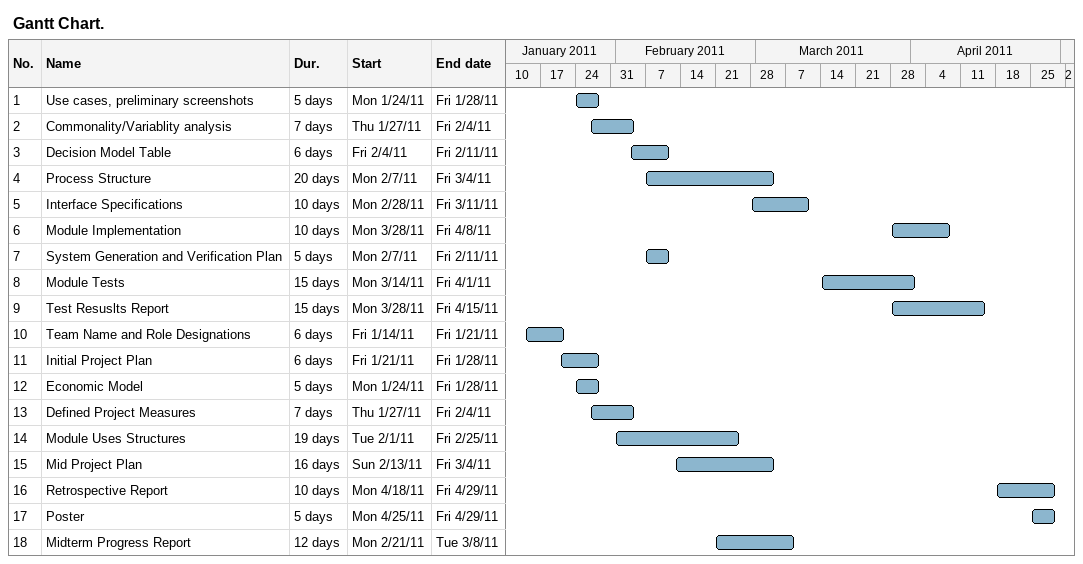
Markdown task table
Gantt Chart.

| ID | Task | Duration | Start | Finish |
|---|---|---|---|---|
| 1 | Use cases, preliminary screenshots | 5d | 2011-01-24 | 2011-01-28 |
| 2 | Commonality/Variablity analysis | 7d | 2011-01-27 | 2011-02-04 |
| 3 | Decision Model Table | 6d | 2011-02-04 | 2011-02-11 |
| 4 | Process Structure | 20d | 2011-02-07 | 2011-03-04 |
| 5 | Interface Specifications | 10d | 2011-02-28 | 2011-03-11 |
| 6 | Module Implementation | 10d | 2011-03-28 | 2011-04-08 |
| 7 | System Generation and Verification Plan | 5d | 2011-02-07 | 2011-02-11 |
| 8 | Module Tests | 15d | 2011-03-14 | 2011-04-01 |
| 9 | Test Resuslts Report | 15d | 2011-03-28 | 2011-04-15 |
| 10 | Team Name and Role Designations | 6d | 2011-01-14 | 2011-01-21 |
| 11 | Initial Project Plan | 6d | 2011-01-21 | 2011-01-28 |
| 12 | Economic Model | 5d | 2011-01-24 | 2011-01-28 |
| 13 | Defined Project Measures | 7d | 2011-01-27 | 2011-02-04 |
| 14 | Module Uses Structures | 19d | 2011-02-01 | 2011-02-25 |
| 15 | Mid Project Plan | 16d | 2011-02-13 | 2011-03-04 |
| 16 | Retrospective Report | 10d | 2011-04-18 | 2011-04-29 |
| 17 | Poster | 5d | 2011-04-25 | 2011-04-29 |
| 18 | Midterm Progress Report | 12d | 2011-02-21 | 2011-03-08 |
